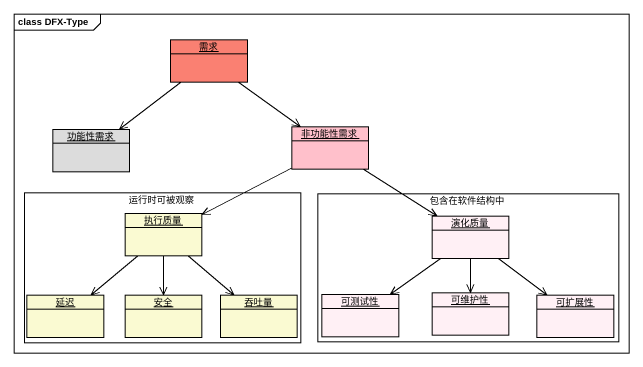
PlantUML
@startuml
mainframe class DFX-Type
hide circle
hide empty members
object 需求 #FA8072
object 功能性需求 #DCDCDC
object 非功能性需求 #FFC0CB
rectangle 运行时可被观察 {
  object 执行质量 #FAFAD2
  object 延迟 #FAFAD2
  object 安全 #FAFAD2
  object 吞吐量 #FAFAD2
}
rectangle 包含在软件结构中 {
  object 演化质量 #FFF0F5
  object 可测试性 #FFF0F5
  object 可维护性 #FFF0F5
  object 可扩展性 #FFF0F5
}
需求 --> 功能性需求
需求 --> 非功能性需求
非功能性需求 -left-> 执行质量
非功能性需求 --> 演化质量
执行质量 --> 延迟
执行质量 --> 安全
执行质量 --> 吞吐量
演化质量 --> 可测试性
演化质量 --> 可维护性
演化质量 --> 可扩展性
@enduml
